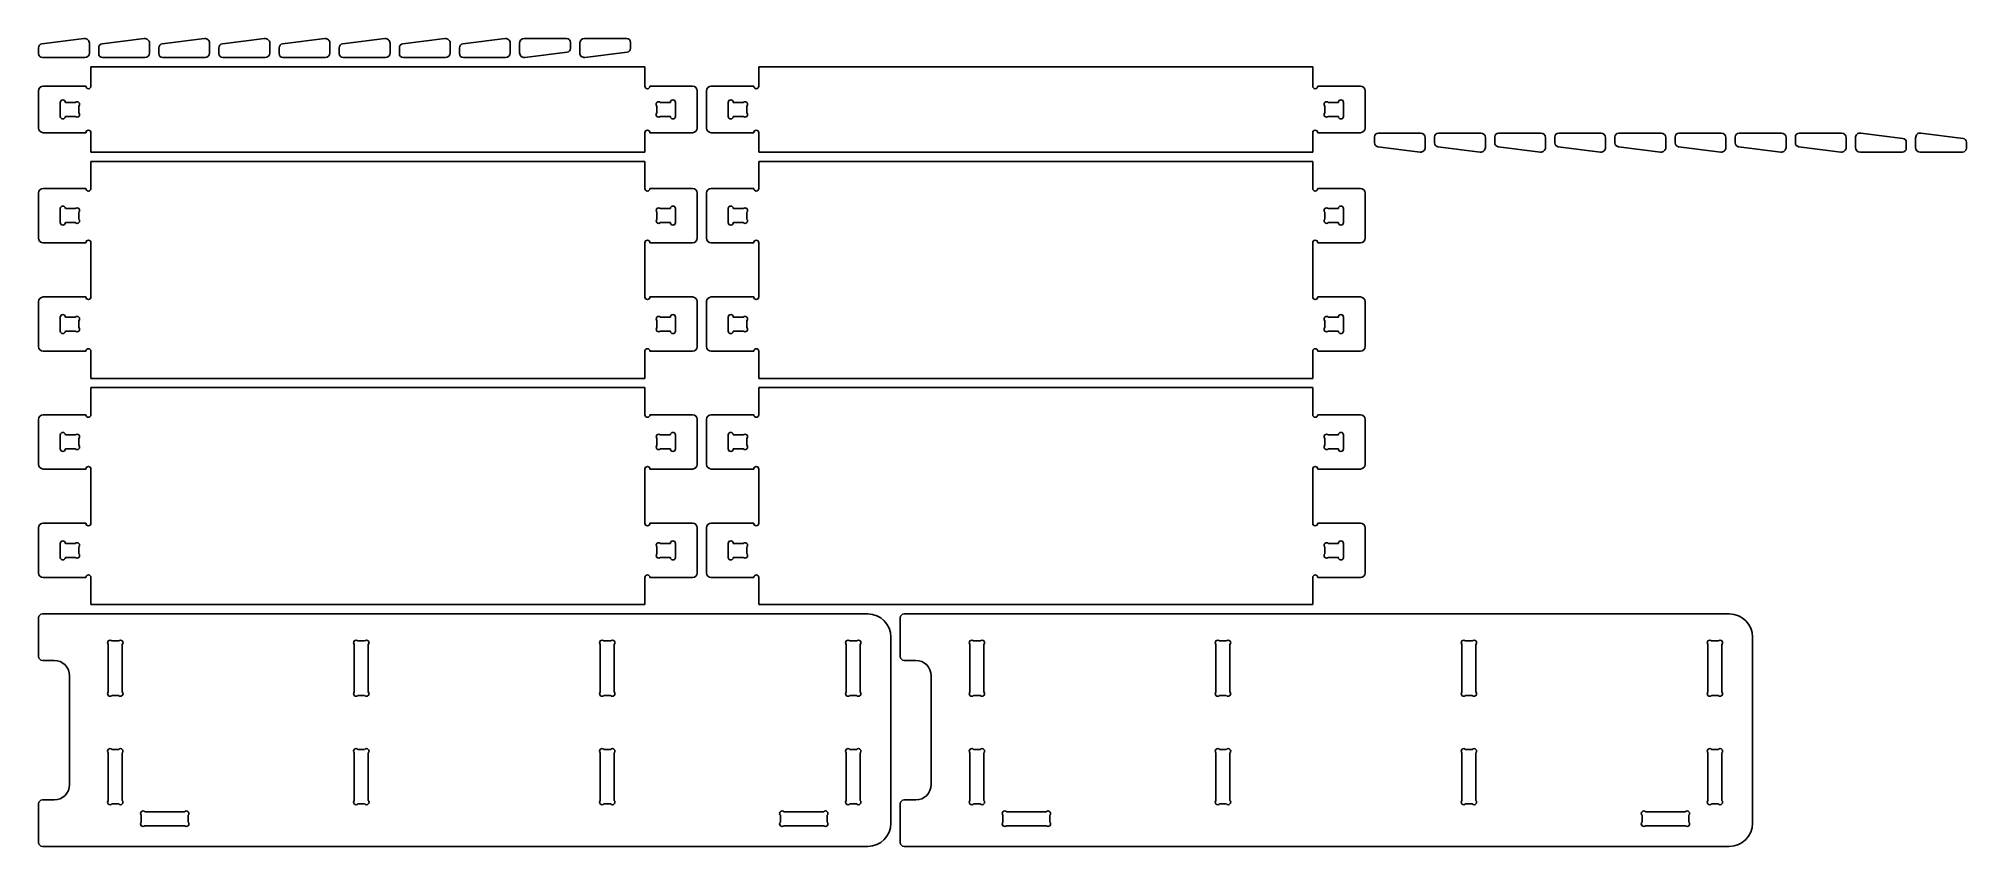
# Model space of a CAD drawing. Header units: millimetres. Extents: x 0 to 2488, y 0 to 1042.
import ezdxf

# ---------------------------------------------------------------- set-up
doc = ezdxf.new("R2010")
doc.units = ezdxf.units.MM
for name, color, linetype in [('Back_rail', 7, 'Continuous'), ('Lower_back_rail', 7, 'Continuous'), ('Shelf', 7, 'Continuous'), ('Shelf_2', 7, 'Continuous'), ('Shelf_3', 7, 'Continuous'), ('Shelf_4', 7, 'Continuous'), ('Side', 7, 'Continuous'), ('Side_right', 7, 'Continuous'), ('Wedge', 7, 'Continuous'), ('Wedge_bottom_rail_left', 7, 'Continuous'), ('Wedge_bottom_rail_right', 7, 'Continuous'), ('Wedge_shelf_1_left_back', 7, 'Continuous'), ('Wedge_shelf_1_right_back', 7, 'Continuous'), ('Wedge_shelf_1_right_front', 7, 'Continuous'), ('Wedge_shelf_2_left_back', 7, 'Continuous'), ('Wedge_shelf_2_left_front', 7, 'Continuous'), ('Wedge_shelf_2_right_back', 7, 'Continuous'), ('Wedge_shelf_2_right_front', 7, 'Continuous'), ('Wedge_shelf_3_left_back', 7, 'Continuous'), ('Wedge_shelf_3_left_front', 7, 'Continuous'), ('Wedge_shelf_3_right_back', 7, 'Continuous'), ('Wedge_shelf_3_right_front', 7, 'Continuous'), ('Wedge_shelf_4_left_back', 7, 'Continuous'), ('Wedge_shelf_4_left_front', 7, 'Continuous'), ('Wedge_shelf_4_right_back', 7, 'Continuous'), ('Wedge_shelf_4_right_front', 7, 'Continuous'), ('Wedge_top_rail_left', 7, 'Continuous'), ('Wedge_top_rail_right', 7, 'Continuous')]:
    doc.layers.add(name, color=color, linetype=linetype)

msp = doc.modelspace()

# ---------------------------------------------------------------- linework, layer by layer
at = {"layer": 'Back_rail'}
for p, q in [((782.4, 1006), (67.6, 1006)), ((67.6, 1006), (67.6, 981)), ((782.4, 981), (782.4, 1006)), ((0, 975), (0, 927)), ((61.1, 981), (6, 981)), ((844, 981), (789, 981)), ((850, 927), (850, 975)), ((28, 942), (28, 960)), ((34.6, 960), (47.4, 960)), ((52, 955.4), (52, 946.6)), ((798, 946.6), (798, 955.4)), ((802.6, 960), (815.5, 960)), ((822, 960), (822, 942)), ((6, 921), (61.1, 921)), ((47.4, 942), (34.6, 942)), ((67.6, 921), (67.6, 896)), ((782.4, 896), (782.4, 921)), ((789, 921), (844, 921)), ((815.5, 942), (802.6, 942)), ((67.6, 896), (782.4, 896))]:
    msp.add_line(p, q, dxfattribs=at)
for centre, radius, start, end in [((6, 975), 6, 90, 180), ((64.3, 981), 3.28, 180, 0), ((785.7, 981), 3.28, 180, 0), ((844, 975), 6, 0, 90), ((31.3, 960), 3.28, 0, 180), ((49.7, 957.7), 3.28, 315, 135), ((49.7, 944.3), 3.28, 225, 45), ((800.3, 957.7), 3.28, 45, 225), ((800.3, 944.3), 3.28, 135, 315), ((818.7, 960), 3.28, 0, 180), ((6, 927), 6, 180, 270), ((31.3, 942), 3.28, 180, 0), ((64.3, 921), 3.28, 0, 180), ((785.7, 921), 3.28, 0, 180), ((818.7, 942), 3.28, 180, 0), ((844, 927), 6, 270, 0)]:
    msp.add_arc(centre, radius, start, end, dxfattribs=at)
at = {"layer": 'Lower_back_rail'}
for p, q in [((1644.4, 1006), (929.6, 1006)), ((929.6, 1006), (929.6, 981)), ((1644.4, 981), (1644.4, 1006)), ((862, 975), (862, 927)), ((923, 981), (868, 981)), ((1706, 981), (1651, 981)), ((1712, 927), (1712, 975)), ((890, 942), (890, 960)), ((896.5, 960), (909.4, 960)), ((914, 955.4), (914, 946.6)), ((1660, 946.6), (1660, 955.4)), ((1664.6, 960), (1677.5, 960)), ((1684, 960), (1684, 942)), ((868, 921), (923, 921)), ((909.4, 942), (896.5, 942)), ((929.6, 921), (929.6, 896)), ((1644.4, 896), (1644.4, 921)), ((1651, 921), (1706, 921)), ((1677.5, 942), (1664.6, 942)), ((929.6, 896), (1644.4, 896))]:
    msp.add_line(p, q, dxfattribs=at)
for centre, radius, start, end in [((868, 975), 6, 90, 180), ((926.3, 981), 3.28, 180, 0), ((1647.7, 981), 3.28, 180, 0), ((1706, 975), 6, 0, 90), ((893.3, 960), 3.28, 0, 180), ((911.7, 957.7), 3.28, 315, 135), ((911.7, 944.3), 3.28, 225, 45), ((1662.3, 957.7), 3.28, 45, 225), ((1662.3, 944.3), 3.28, 135, 315), ((1680.7, 960), 3.28, 0, 180), ((868, 927), 6, 180, 270), ((893.3, 942), 3.28, 180, 0), ((926.3, 921), 3.28, 0, 180), ((1647.7, 921), 3.28, 0, 180), ((1680.7, 942), 3.28, 180, 0), ((1706, 927), 6, 270, 0)]:
    msp.add_arc(centre, radius, start, end, dxfattribs=at)
at = {"layer": 'Shelf'}
for p, q in [((782.4, 592), (67.6, 592)), ((67.6, 592), (67.6, 557)), ((782.4, 557), (782.4, 592)), ((0, 551), (0, 493)), ((61.1, 557), (6, 557)), ((844, 557), (789, 557)), ((850, 493), (850, 551)), ((28, 513), (28, 531)), ((34.6, 531), (47.4, 531)), ((52, 526.4), (52, 517.6)), ((798, 517.6), (798, 526.4)), ((802.6, 531), (815.5, 531)), ((822, 531), (822, 513)), ((47.4, 513), (34.6, 513)), ((815.5, 513), (802.6, 513)), ((6, 487), (61.1, 487)), ((67.6, 487), (67.6, 417)), ((782.4, 417), (782.4, 487)), ((789, 487), (844, 487)), ((0, 411), (0, 353)), ((61.1, 417), (6, 417)), ((844, 417), (789, 417)), ((850, 353), (850, 411)), ((28, 373), (28, 391)), ((34.6, 391), (47.4, 391)), ((52, 386.4), (52, 377.6)), ((798, 377.6), (798, 386.4)), ((802.6, 391), (815.5, 391)), ((822, 391), (822, 373)), ((47.4, 373), (34.6, 373)), ((815.5, 373), (802.6, 373)), ((6, 347), (61.1, 347)), ((67.6, 347), (67.6, 312)), ((782.4, 312), (782.4, 347)), ((789, 347), (844, 347)), ((67.6, 312), (782.4, 312))]:
    msp.add_line(p, q, dxfattribs=at)
for centre, radius, start, end in [((6, 551), 6, 90, 180), ((64.3, 557), 3.28, 180, 0), ((785.7, 557), 3.28, 180, 0), ((844, 551), 6, 0, 90), ((31.3, 531), 3.28, 0, 180), ((49.7, 528.7), 3.27, 315, 135), ((800.3, 528.7), 3.27, 45, 225), ((818.7, 531), 3.28, 0, 180), ((31.3, 513), 3.28, 180, 0), ((49.7, 515.3), 3.27, 225, 45), ((800.3, 515.3), 3.27, 135, 315), ((818.7, 513), 3.28, 180, 0), ((6, 493), 6, 180, 270), ((64.3, 487), 3.28, 0, 180), ((785.7, 487), 3.28, 0, 180), ((844, 493), 6, 270, 0), ((6, 411), 6, 90, 180), ((64.3, 417), 3.28, 180, 0), ((785.7, 417), 3.28, 180, 0), ((844, 411), 6, 0, 90), ((31.3, 391), 3.28, 0, 180), ((49.7, 388.7), 3.27, 315, 135), ((49.7, 375.3), 3.27, 225, 45), ((800.3, 388.7), 3.27, 45, 225), ((800.3, 375.3), 3.27, 135, 315), ((818.7, 391), 3.28, 0, 180), ((6, 353), 6, 180, 270), ((31.3, 373), 3.28, 180, 0), ((64.3, 347), 3.28, 0, 180), ((785.7, 347), 3.28, 0, 180), ((818.7, 373), 3.28, 180, 0), ((844, 353), 6, 270, 0)]:
    msp.add_arc(centre, radius, start, end, dxfattribs=at)
at = {"layer": 'Shelf_2'}
for p, q in [((1644.4, 592), (929.6, 592)), ((929.6, 592), (929.6, 557)), ((1644.4, 557), (1644.4, 592)), ((862, 551), (862, 493)), ((923, 557), (868, 557)), ((1706, 557), (1651, 557)), ((1712, 493), (1712, 551)), ((890, 513), (890, 531)), ((896.5, 531), (909.4, 531)), ((914, 526.4), (914, 517.6)), ((1660, 517.6), (1660, 526.4)), ((1664.6, 531), (1677.5, 531)), ((1684, 531), (1684, 513)), ((909.4, 513), (896.5, 513)), ((1677.5, 513), (1664.6, 513)), ((868, 487), (923, 487)), ((929.6, 487), (929.6, 417)), ((1644.4, 417), (1644.4, 487)), ((1651, 487), (1706, 487)), ((862, 411), (862, 353)), ((923, 417), (868, 417)), ((1706, 417), (1651, 417)), ((1712, 353), (1712, 411)), ((890, 373), (890, 391)), ((896.5, 391), (909.4, 391)), ((914, 386.4), (914, 377.6)), ((1660, 377.6), (1660, 386.4)), ((1664.6, 391), (1677.5, 391)), ((1684, 391), (1684, 373)), ((909.4, 373), (896.5, 373)), ((1677.5, 373), (1664.6, 373)), ((868, 347), (923, 347)), ((929.6, 347), (929.6, 312)), ((1644.4, 312), (1644.4, 347)), ((1651, 347), (1706, 347)), ((929.6, 312), (1644.4, 312))]:
    msp.add_line(p, q, dxfattribs=at)
for centre, radius, start, end in [((868, 551), 6, 90, 180), ((926.3, 557), 3.28, 180, 0), ((1647.7, 557), 3.28, 180, 0), ((1706, 551), 6, 0, 90), ((893.3, 531), 3.28, 0, 180), ((911.7, 528.7), 3.27, 315, 135), ((1662.3, 528.7), 3.27, 45, 225), ((1680.7, 531), 3.28, 0, 180), ((893.3, 513), 3.28, 180, 0), ((911.7, 515.3), 3.27, 225, 45), ((1662.3, 515.3), 3.27, 135, 315), ((1680.7, 513), 3.28, 180, 0), ((868, 493), 6, 180, 270), ((926.3, 487), 3.28, 0, 180), ((1647.7, 487), 3.28, 0, 180), ((1706, 493), 6, 270, 0), ((868, 411), 6, 90, 180), ((926.3, 417), 3.28, 180, 0), ((1647.7, 417), 3.28, 180, 0), ((1706, 411), 6, 0, 90), ((893.3, 391), 3.28, 0, 180), ((911.7, 388.7), 3.27, 315, 135), ((911.7, 375.3), 3.27, 225, 45), ((1662.3, 388.7), 3.27, 45, 225), ((1662.3, 375.3), 3.27, 135, 315), ((1680.7, 391), 3.28, 0, 180), ((868, 353), 6, 180, 270), ((893.3, 373), 3.28, 180, 0), ((926.3, 347), 3.28, 0, 180), ((1647.7, 347), 3.28, 0, 180), ((1680.7, 373), 3.28, 180, 0), ((1706, 353), 6, 270, 0)]:
    msp.add_arc(centre, radius, start, end, dxfattribs=at)
at = {"layer": 'Shelf_3'}
for p, q in [((782.4, 884), (67.6, 884)), ((67.6, 884), (67.6, 849)), ((782.4, 849), (782.4, 884)), ((61.1, 849), (6, 849)), ((844, 849), (789, 849)), ((0, 843), (0, 785)), ((28, 805), (28, 823)), ((34.6, 823), (47.4, 823)), ((802.6, 823), (815.5, 823)), ((822, 823), (822, 805)), ((850, 785), (850, 843)), ((47.4, 805), (34.6, 805)), ((52, 818.4), (52, 809.6)), ((798, 809.6), (798, 818.4)), ((815.5, 805), (802.6, 805)), ((6, 779), (61.1, 779)), ((67.6, 779), (67.6, 709)), ((782.4, 709), (782.4, 779)), ((789, 779), (844, 779)), ((0, 703), (0, 645)), ((61.1, 709), (6, 709)), ((844, 709), (789, 709)), ((850, 645), (850, 703)), ((28, 665), (28, 683)), ((34.6, 683), (47.4, 683)), ((52, 678.4), (52, 669.6)), ((798, 669.6), (798, 678.4)), ((802.6, 683), (815.5, 683)), ((822, 683), (822, 665)), ((47.4, 665), (34.6, 665)), ((815.5, 665), (802.6, 665)), ((6, 639), (61.1, 639)), ((67.6, 639), (67.6, 604)), ((782.4, 604), (782.4, 639)), ((789, 639), (844, 639)), ((67.6, 604), (782.4, 604))]:
    msp.add_line(p, q, dxfattribs=at)
for centre, radius, start, end in [((6, 843), 6, 90, 180), ((64.3, 849), 3.28, 180, 0), ((785.7, 849), 3.28, 180, 0), ((844, 843), 6, 0, 90), ((31.3, 823), 3.28, 0, 180), ((49.7, 820.7), 3.27, 315, 135), ((800.3, 820.7), 3.27, 45, 225), ((818.7, 823), 3.28, 0, 180), ((31.3, 805), 3.28, 180, 0), ((49.7, 807.3), 3.27, 225, 45), ((800.3, 807.3), 3.27, 135, 315), ((818.7, 805), 3.28, 180, 0), ((6, 785), 6, 180, 270), ((64.3, 779), 3.28, 0, 180), ((785.7, 779), 3.28, 0, 180), ((844, 785), 6, 270, 0), ((6, 703), 6, 90, 180), ((64.3, 709), 3.28, 180, 0), ((785.7, 709), 3.28, 180, 0), ((844, 703), 6, 0, 90), ((31.3, 683), 3.28, 0, 180), ((49.7, 680.7), 3.27, 315, 135), ((800.3, 680.7), 3.27, 45, 225), ((818.7, 683), 3.28, 0, 180), ((31.3, 665), 3.28, 180, 0), ((49.7, 667.3), 3.27, 225, 45), ((800.3, 667.3), 3.27, 135, 315), ((818.7, 665), 3.28, 180, 0), ((6, 645), 6, 180, 270), ((64.3, 639), 3.28, 0, 180), ((785.7, 639), 3.28, 0, 180), ((844, 645), 6, 270, 0)]:
    msp.add_arc(centre, radius, start, end, dxfattribs=at)
at = {"layer": 'Shelf_4'}
for p, q in [((1644.4, 884), (929.6, 884)), ((929.6, 884), (929.6, 849)), ((1644.4, 849), (1644.4, 884)), ((923, 849), (868, 849)), ((1706, 849), (1651, 849)), ((862, 843), (862, 785)), ((890, 805), (890, 823)), ((896.5, 823), (909.4, 823)), ((1664.6, 823), (1677.5, 823)), ((1684, 823), (1684, 805)), ((1712, 785), (1712, 843)), ((909.4, 805), (896.5, 805)), ((914, 818.4), (914, 809.6)), ((1660, 809.6), (1660, 818.4)), ((1677.5, 805), (1664.6, 805)), ((868, 779), (923, 779)), ((929.6, 779), (929.6, 709)), ((1644.4, 709), (1644.4, 779)), ((1651, 779), (1706, 779)), ((862, 703), (862, 645)), ((923, 709), (868, 709)), ((1706, 709), (1651, 709)), ((1712, 645), (1712, 703)), ((890, 665), (890, 683)), ((896.5, 683), (909.4, 683)), ((914, 678.4), (914, 669.6)), ((1660, 669.6), (1660, 678.4)), ((1664.6, 683), (1677.5, 683)), ((1684, 683), (1684, 665)), ((909.4, 665), (896.5, 665)), ((1677.5, 665), (1664.6, 665)), ((868, 639), (923, 639)), ((929.6, 639), (929.6, 604)), ((1644.4, 604), (1644.4, 639)), ((1651, 639), (1706, 639)), ((929.6, 604), (1644.4, 604))]:
    msp.add_line(p, q, dxfattribs=at)
for centre, radius, start, end in [((868, 843), 6, 90, 180), ((926.3, 849), 3.28, 180, 0), ((1647.7, 849), 3.28, 180, 0), ((1706, 843), 6, 0, 90), ((893.3, 823), 3.28, 0, 180), ((911.7, 820.7), 3.27, 315, 135), ((1662.3, 820.7), 3.27, 45, 225), ((1680.7, 823), 3.28, 0, 180), ((893.3, 805), 3.28, 180, 0), ((911.7, 807.3), 3.27, 225, 45), ((1662.3, 807.3), 3.27, 135, 315), ((1680.7, 805), 3.28, 180, 0), ((868, 785), 6, 180, 270), ((926.3, 779), 3.28, 0, 180), ((1647.7, 779), 3.28, 0, 180), ((1706, 785), 6, 270, 0), ((868, 703), 6, 90, 180), ((926.3, 709), 3.28, 180, 0), ((1647.7, 709), 3.28, 180, 0), ((1706, 703), 6, 0, 90), ((893.3, 683), 3.28, 0, 180), ((911.7, 680.7), 3.27, 315, 135), ((1662.3, 680.7), 3.27, 45, 225), ((1680.7, 683), 3.28, 0, 180), ((893.3, 665), 3.28, 180, 0), ((911.7, 667.3), 3.27, 225, 45), ((1662.3, 667.3), 3.27, 135, 315), ((1680.7, 665), 3.28, 180, 0), ((868, 645), 6, 180, 270), ((926.3, 639), 3.28, 0, 180), ((1647.7, 639), 3.28, 0, 180), ((1706, 645), 6, 270, 0)]:
    msp.add_arc(centre, radius, start, end, dxfattribs=at)
at = {"layer": 'Side'}
for p, q in [((1070, 300), (5, 300)), ((0, 295), (0, 245)), ((90, 199.4), (90, 260.6)), ((94.6, 265.2), (103.4, 265.2)), ((108, 260.6), (108, 199.4)), ((407.5, 199.4), (407.5, 260.6)), ((412.1, 265.2), (420.8, 265.2)), ((425.5, 260.6), (425.5, 199.4)), ((724.9, 199.4), (724.9, 260.6)), ((729.6, 265.2), (738.3, 265.2)), ((742.9, 260.6), (742.9, 199.4)), ((1042.4, 199.4), (1042.4, 260.6)), ((1047, 265.2), (1055.8, 265.2)), ((1060.4, 260.6), (1060.4, 199.4)), ((1100, 30), (1100, 270)), ((5, 240), (20, 240)), ((40, 220), (40, 80)), ((103.4, 194.8), (94.6, 194.8)), ((420.8, 194.8), (412.1, 194.8)), ((738.3, 194.8), (729.6, 194.8)), ((1055.8, 194.8), (1047, 194.8)), ((94.6, 125.2), (103.4, 125.2)), ((412.1, 125.2), (420.8, 125.2)), ((729.6, 125.2), (738.3, 125.2)), ((1047, 125.2), (1055.8, 125.2)), ((90, 59.4), (90, 120.6)), ((108, 120.6), (108, 59.4)), ((407.5, 59.4), (407.5, 120.6)), ((425.5, 120.6), (425.5, 59.4)), ((724.9, 59.4), (724.9, 120.6)), ((742.9, 120.6), (742.9, 59.4)), ((1042.4, 59.4), (1042.4, 120.6)), ((1060.4, 120.6), (1060.4, 59.4)), ((0, 55), (0, 5)), ((20, 60), (5, 60)), ((103.4, 54.8), (94.6, 54.8)), ((420.8, 54.8), (412.1, 54.8)), ((738.3, 54.8), (729.6, 54.8)), ((1055.8, 54.8), (1047, 54.8)), ((132.6, 31.4), (132.6, 40.2)), ((137.2, 44.8), (188.4, 44.8)), ((188.4, 26.8), (137.2, 26.8)), ((193, 40.2), (193, 31.4)), ((957.4, 31.4), (957.4, 40.2)), ((962, 44.8), (1013.2, 44.8)), ((1013.2, 26.8), (962, 26.8)), ((1017.8, 40.2), (1017.8, 31.4)), ((5, 0), (1070, 0))]:
    msp.add_line(p, q, dxfattribs=at)
for centre, radius, start, end in [((5, 295), 5, 90, 180), ((1070, 270), 30, 0, 90), ((92.3, 262.9), 3.28, 45, 225), ((105.7, 262.9), 3.28, 315, 135), ((409.8, 262.9), 3.28, 45, 225), ((423.2, 262.9), 3.28, 315, 135), ((727.2, 262.9), 3.28, 45, 225), ((740.6, 262.9), 3.28, 315, 135), ((1044.7, 262.9), 3.27, 45, 225), ((1058.1, 262.9), 3.27, 315, 135), ((5, 245), 5, 180, 270), ((20, 220), 20, 0, 90), ((92.3, 197.1), 3.28, 135, 315), ((105.7, 197.1), 3.28, 225, 45), ((409.8, 197.1), 3.28, 135, 315), ((423.2, 197.1), 3.28, 225, 45), ((727.2, 197.1), 3.28, 135, 315), ((740.6, 197.1), 3.28, 225, 45), ((1044.7, 197.1), 3.27, 135, 315), ((1058.1, 197.1), 3.27, 225, 45), ((92.3, 122.9), 3.27, 45, 225), ((105.7, 122.9), 3.27, 315, 135), ((409.8, 122.9), 3.28, 45, 225), ((423.2, 122.9), 3.28, 315, 135), ((727.2, 122.9), 3.28, 45, 225), ((740.6, 122.9), 3.28, 315, 135), ((1044.7, 122.9), 3.27, 45, 225), ((1058.1, 122.9), 3.27, 315, 135), ((20, 80), 20, 270, 0), ((5, 55), 5, 90, 180), ((92.3, 57.1), 3.27, 135, 315), ((105.7, 57.1), 3.27, 225, 45), ((409.8, 57.1), 3.28, 135, 315), ((423.2, 57.1), 3.28, 225, 45), ((727.2, 57.1), 3.28, 135, 315), ((740.6, 57.1), 3.28, 225, 45), ((1044.7, 57.1), 3.27, 135, 315), ((1058.1, 57.1), 3.27, 225, 45), ((134.9, 42.5), 3.28, 45, 225), ((134.9, 29.1), 3.28, 135, 315), ((190.7, 42.5), 3.28, 315, 135), ((190.7, 29.1), 3.28, 225, 45), ((959.7, 42.5), 3.28, 45, 225), ((959.7, 29.1), 3.28, 135, 315), ((1015.5, 42.5), 3.28, 315, 135), ((1015.5, 29.1), 3.28, 225, 45), ((1070, 30), 30, 270, 0), ((5, 5), 5, 180, 270)]:
    msp.add_arc(centre, radius, start, end, dxfattribs=at)
at = {"layer": 'Side_right'}
for p, q in [((2182, 300), (1117, 300)), ((1112, 295), (1112, 245)), ((1202, 199.4), (1202, 260.6)), ((1206.6, 265.2), (1215.4, 265.2)), ((1220, 260.6), (1220, 199.4)), ((1519.5, 199.4), (1519.5, 260.6)), ((1524.1, 265.2), (1532.8, 265.2)), ((1537.5, 260.6), (1537.5, 199.4)), ((1836.9, 199.4), (1836.9, 260.6)), ((1841.6, 265.2), (1850.3, 265.2)), ((1854.9, 260.6), (1854.9, 199.4)), ((2154.4, 199.4), (2154.4, 260.6)), ((2159, 265.2), (2167.8, 265.2)), ((2172.4, 260.6), (2172.4, 199.4)), ((2212, 30), (2212, 270)), ((1117, 240), (1132, 240)), ((1152, 220), (1152, 80)), ((1215.4, 194.8), (1206.6, 194.8)), ((1532.8, 194.8), (1524.1, 194.8)), ((1850.3, 194.8), (1841.6, 194.8)), ((2167.8, 194.8), (2159, 194.8)), ((1206.6, 125.2), (1215.4, 125.2)), ((1524.1, 125.2), (1532.8, 125.2)), ((1841.6, 125.2), (1850.3, 125.2)), ((2159, 125.2), (2167.8, 125.2)), ((1202, 59.4), (1202, 120.6)), ((1220, 120.6), (1220, 59.4)), ((1519.5, 59.4), (1519.5, 120.6)), ((1537.5, 120.6), (1537.5, 59.4)), ((1836.9, 59.4), (1836.9, 120.6)), ((1854.9, 120.6), (1854.9, 59.4)), ((2154.4, 59.4), (2154.4, 120.6)), ((2172.4, 120.6), (2172.4, 59.4)), ((1112, 55), (1112, 5)), ((1132, 60), (1117, 60)), ((1215.4, 54.8), (1206.6, 54.8)), ((1532.8, 54.8), (1524.1, 54.8)), ((1850.3, 54.8), (1841.6, 54.8)), ((2167.8, 54.8), (2159, 54.8)), ((1244.6, 31.4), (1244.6, 40.2)), ((1249.2, 44.8), (1300.4, 44.8)), ((1300.4, 26.8), (1249.2, 26.8)), ((1305, 40.2), (1305, 31.4)), ((2069.4, 31.4), (2069.4, 40.2)), ((2074, 44.8), (2125.2, 44.8)), ((2125.2, 26.8), (2074, 26.8)), ((2129.8, 40.2), (2129.8, 31.4)), ((1117, 0), (2182, 0))]:
    msp.add_line(p, q, dxfattribs=at)
for centre, radius, start, end in [((1117, 295), 5, 90, 180), ((2182, 270), 30, 0, 90), ((1204.3, 262.9), 3.28, 45, 225), ((1217.7, 262.9), 3.28, 315, 135), ((1521.8, 262.9), 3.28, 45, 225), ((1535.2, 262.9), 3.28, 315, 135), ((1839.2, 262.9), 3.28, 45, 225), ((1852.6, 262.9), 3.28, 315, 135), ((2156.7, 262.9), 3.27, 45, 225), ((2170.1, 262.9), 3.27, 315, 135), ((1117, 245), 5, 180, 270), ((1132, 220), 20, 0, 90), ((1204.3, 197.1), 3.28, 135, 315), ((1217.7, 197.1), 3.28, 225, 45), ((1521.8, 197.1), 3.28, 135, 315), ((1535.2, 197.1), 3.28, 225, 45), ((1839.2, 197.1), 3.28, 135, 315), ((1852.6, 197.1), 3.28, 225, 45), ((2156.7, 197.1), 3.27, 135, 315), ((2170.1, 197.1), 3.27, 225, 45), ((1204.3, 122.9), 3.27, 45, 225), ((1217.7, 122.9), 3.27, 315, 135), ((1521.8, 122.9), 3.28, 45, 225), ((1535.2, 122.9), 3.28, 315, 135), ((1839.2, 122.9), 3.28, 45, 225), ((1852.6, 122.9), 3.28, 315, 135), ((2156.7, 122.9), 3.27, 45, 225), ((2170.1, 122.9), 3.27, 315, 135), ((1132, 80), 20, 270, 0), ((1117, 55), 5, 90, 180), ((1204.3, 57.1), 3.27, 135, 315), ((1217.7, 57.1), 3.27, 225, 45), ((1521.8, 57.1), 3.28, 135, 315), ((1535.2, 57.1), 3.28, 225, 45), ((1839.2, 57.1), 3.28, 135, 315), ((1852.6, 57.1), 3.28, 225, 45), ((2156.7, 57.1), 3.27, 135, 315), ((2170.1, 57.1), 3.27, 225, 45), ((1246.9, 42.5), 3.28, 45, 225), ((1246.9, 29.1), 3.28, 135, 315), ((1302.7, 42.5), 3.28, 315, 135), ((1302.7, 29.1), 3.28, 225, 45), ((2071.7, 42.5), 3.28, 45, 225), ((2071.7, 29.1), 3.28, 135, 315), ((2127.5, 42.5), 3.28, 315, 135), ((2127.5, 29.1), 3.28, 225, 45), ((2182, 30), 30, 270, 0), ((1117, 5), 5, 180, 270)]:
    msp.add_arc(centre, radius, start, end, dxfattribs=at)
at = {"layer": 'Wedge'}
for p, q in [((1724, 915.5), (1724, 907.8)), ((1728.4, 902.9), (1782.9, 896)), ((1783.6, 920.5), (1729, 920.5)), ((1789.6, 902), (1789.6, 914.5))]:
    msp.add_line(p, q, dxfattribs=at)
for centre, radius, start, end in [((1729, 915.5), 5, 90, 180), ((1729, 907.8), 5, 180, 262.875), ((1783.6, 902), 6, 262.875, 0), ((1783.6, 914.5), 6, 0, 90)]:
    msp.add_arc(centre, radius, start, end, dxfattribs=at)
at = {"layer": 'Wedge_bottom_rail_left'}
for p, q in [((2422.4, 914.5), (2422.4, 902)), ((2428.4, 896), (2483, 896)), ((2483.6, 913.6), (2429.1, 920.4)), ((2488, 901), (2488, 908.6))]:
    msp.add_line(p, q, dxfattribs=at)
for centre, radius, start, end in [((2428.4, 914.5), 6, 82.875, 180), ((2428.4, 902), 6, 180, 270), ((2483, 901), 5, 270, 0), ((2483, 908.6), 5, 0, 82.875)]:
    msp.add_arc(centre, radius, start, end, dxfattribs=at)
at = {"layer": 'Wedge_bottom_rail_right'}
for p, q in [((698.4, 1036.5), (698.4, 1024)), ((759, 1042.5), (704.4, 1042.5)), ((705.1, 1018), (759.6, 1024.9)), ((764, 1029.8), (764, 1037.5))]:
    msp.add_line(p, q, dxfattribs=at)
for centre, radius, start, end in [((704.4, 1036.5), 6, 90, 180), ((704.4, 1024), 6, 180, 277.125), ((759, 1037.5), 5, 0, 90), ((759, 1029.8), 5, 277.125, 0)]:
    msp.add_arc(centre, radius, start, end, dxfattribs=at)
at = {"layer": 'Wedge_shelf_1_left_back'}
for p, q in [((1801.6, 915.5), (1801.6, 907.8)), ((1806, 902.9), (1860.5, 896)), ((1861.2, 920.5), (1806.6, 920.5)), ((1867.2, 902), (1867.2, 914.5))]:
    msp.add_line(p, q, dxfattribs=at)
for centre, radius, start, end in [((1806.6, 915.5), 5, 90, 180), ((1806.6, 907.8), 5, 180, 262.875), ((1861.2, 902), 6, 262.875, 0), ((1861.2, 914.5), 6, 0, 90)]:
    msp.add_arc(centre, radius, start, end, dxfattribs=at)
at = {"layer": 'Wedge_shelf_1_right_back'}
for p, q in [((77.6, 1030.6), (77.6, 1023)), ((136.5, 1042.4), (82, 1035.6)), ((143.2, 1024), (143.2, 1036.5)), ((82.6, 1018), (137.2, 1018))]:
    msp.add_line(p, q, dxfattribs=at)
for centre, radius, start, end in [((82.6, 1030.6), 5, 97.125, 180), ((82.6, 1023), 5, 180, 270), ((137.2, 1036.5), 6, 0, 97.125), ((137.2, 1024), 6, 270, 0)]:
    msp.add_arc(centre, radius, start, end, dxfattribs=at)
at = {"layer": 'Wedge_shelf_1_right_front'}
for p, q in [((0, 1030.6), (0, 1023)), ((58.9, 1042.4), (4.4, 1035.6)), ((65.6, 1024), (65.6, 1036.5)), ((5, 1018), (59.6, 1018))]:
    msp.add_line(p, q, dxfattribs=at)
for centre, radius, start, end in [((5, 1030.6), 5, 97.125, 180), ((5, 1023), 5, 180, 270), ((59.6, 1036.5), 6, 0, 97.125), ((59.6, 1024), 6, 270, 0)]:
    msp.add_arc(centre, radius, start, end, dxfattribs=at)
at = {"layer": 'Wedge_shelf_2_left_back'}
for p, q in [((1956.8, 915.5), (1956.8, 907.8)), ((1961.2, 902.9), (2015.7, 896)), ((2016.4, 920.5), (1961.8, 920.5)), ((2022.4, 902), (2022.4, 914.5))]:
    msp.add_line(p, q, dxfattribs=at)
for centre, radius, start, end in [((1961.8, 915.5), 5, 90, 180), ((1961.8, 907.8), 5, 180, 262.875), ((2016.4, 902), 6, 262.875, 0), ((2016.4, 914.5), 6, 0, 90)]:
    msp.add_arc(centre, radius, start, end, dxfattribs=at)
at = {"layer": 'Wedge_shelf_2_left_front'}
for p, q in [((1879.2, 915.5), (1879.2, 907.8)), ((1883.6, 902.9), (1938.1, 896)), ((1938.8, 920.5), (1884.2, 920.5)), ((1944.8, 902), (1944.8, 914.5))]:
    msp.add_line(p, q, dxfattribs=at)
for centre, radius, start, end in [((1884.2, 915.5), 5, 90, 180), ((1884.2, 907.8), 5, 180, 262.875), ((1938.8, 902), 6, 262.875, 0), ((1938.8, 914.5), 6, 0, 90)]:
    msp.add_arc(centre, radius, start, end, dxfattribs=at)
at = {"layer": 'Wedge_shelf_2_right_back'}
for p, q in [((232.8, 1030.6), (232.8, 1023)), ((291.7, 1042.4), (237.2, 1035.6)), ((298.4, 1024), (298.4, 1036.5)), ((237.8, 1018), (292.4, 1018))]:
    msp.add_line(p, q, dxfattribs=at)
for centre, radius, start, end in [((237.8, 1030.6), 5, 97.125, 180), ((237.8, 1023), 5, 180, 270), ((292.4, 1036.5), 6, 0, 97.125), ((292.4, 1024), 6, 270, 0)]:
    msp.add_arc(centre, radius, start, end, dxfattribs=at)
at = {"layer": 'Wedge_shelf_2_right_front'}
for p, q in [((155.2, 1030.6), (155.2, 1023)), ((214.1, 1042.4), (159.6, 1035.6)), ((220.8, 1024), (220.8, 1036.5)), ((160.2, 1018), (214.8, 1018))]:
    msp.add_line(p, q, dxfattribs=at)
for centre, radius, start, end in [((160.2, 1030.6), 5, 97.125, 180), ((160.2, 1023), 5, 180, 270), ((214.8, 1036.5), 6, 0, 97.125), ((214.8, 1024), 6, 270, 0)]:
    msp.add_arc(centre, radius, start, end, dxfattribs=at)
at = {"layer": 'Wedge_shelf_3_left_back'}
for p, q in [((2112, 915.5), (2112, 907.8)), ((2116.4, 902.9), (2170.9, 896)), ((2171.6, 920.5), (2117, 920.5)), ((2177.6, 902), (2177.6, 914.5))]:
    msp.add_line(p, q, dxfattribs=at)
for centre, radius, start, end in [((2117, 915.5), 5, 90, 180), ((2117, 907.8), 5, 180, 262.875), ((2171.6, 902), 6, 262.875, 0), ((2171.6, 914.5), 6, 0, 90)]:
    msp.add_arc(centre, radius, start, end, dxfattribs=at)
at = {"layer": 'Wedge_shelf_3_left_front'}
for p, q in [((2034.4, 915.5), (2034.4, 907.8)), ((2038.8, 902.9), (2093.3, 896)), ((2094, 920.5), (2039.4, 920.5)), ((2100, 902), (2100, 914.5))]:
    msp.add_line(p, q, dxfattribs=at)
for centre, radius, start, end in [((2039.4, 915.5), 5, 90, 180), ((2039.4, 907.8), 5, 180, 262.875), ((2094, 902), 6, 262.875, 0), ((2094, 914.5), 6, 0, 90)]:
    msp.add_arc(centre, radius, start, end, dxfattribs=at)
at = {"layer": 'Wedge_shelf_3_right_back'}
for p, q in [((388, 1030.6), (388, 1023)), ((446.9, 1042.4), (392.4, 1035.6)), ((453.6, 1024), (453.6, 1036.5)), ((393, 1018), (447.6, 1018))]:
    msp.add_line(p, q, dxfattribs=at)
for centre, radius, start, end in [((393, 1030.6), 5, 97.125, 180), ((393, 1023), 5, 180, 270), ((447.6, 1036.5), 6, 0, 97.125), ((447.6, 1024), 6, 270, 0)]:
    msp.add_arc(centre, radius, start, end, dxfattribs=at)
at = {"layer": 'Wedge_shelf_3_right_front'}
for p, q in [((310.4, 1030.6), (310.4, 1023)), ((369.3, 1042.4), (314.8, 1035.6)), ((376, 1024), (376, 1036.5)), ((315.4, 1018), (370, 1018))]:
    msp.add_line(p, q, dxfattribs=at)
for centre, radius, start, end in [((315.4, 1030.6), 5, 97.125, 180), ((315.4, 1023), 5, 180, 270), ((370, 1036.5), 6, 0, 97.125), ((370, 1024), 6, 270, 0)]:
    msp.add_arc(centre, radius, start, end, dxfattribs=at)
at = {"layer": 'Wedge_shelf_4_left_back'}
for p, q in [((2267.2, 915.5), (2267.2, 907.8)), ((2271.6, 902.9), (2326.1, 896)), ((2326.8, 920.5), (2272.2, 920.5)), ((2332.8, 902), (2332.8, 914.5))]:
    msp.add_line(p, q, dxfattribs=at)
for centre, radius, start, end in [((2272.2, 915.5), 5, 90, 180), ((2272.2, 907.8), 5, 180, 262.875), ((2326.8, 902), 6, 262.875, 0), ((2326.8, 914.5), 6, 0, 90)]:
    msp.add_arc(centre, radius, start, end, dxfattribs=at)
at = {"layer": 'Wedge_shelf_4_left_front'}
for p, q in [((2189.6, 915.5), (2189.6, 907.8)), ((2194, 902.9), (2248.5, 896)), ((2249.2, 920.5), (2194.6, 920.5)), ((2255.2, 902), (2255.2, 914.5))]:
    msp.add_line(p, q, dxfattribs=at)
for centre, radius, start, end in [((2194.6, 915.5), 5, 90, 180), ((2194.6, 907.8), 5, 180, 262.875), ((2249.2, 902), 6, 262.875, 0), ((2249.2, 914.5), 6, 0, 90)]:
    msp.add_arc(centre, radius, start, end, dxfattribs=at)
at = {"layer": 'Wedge_shelf_4_right_back'}
for p, q in [((543.2, 1030.6), (543.2, 1023)), ((602.1, 1042.4), (547.6, 1035.6)), ((608.8, 1024), (608.8, 1036.5)), ((548.2, 1018), (602.8, 1018))]:
    msp.add_line(p, q, dxfattribs=at)
for centre, radius, start, end in [((548.2, 1030.6), 5, 97.125, 180), ((548.2, 1023), 5, 180, 270), ((602.8, 1036.5), 6, 0, 97.125), ((602.8, 1024), 6, 270, 0)]:
    msp.add_arc(centre, radius, start, end, dxfattribs=at)
at = {"layer": 'Wedge_shelf_4_right_front'}
for p, q in [((465.6, 1030.6), (465.6, 1023)), ((524.5, 1042.4), (470, 1035.6)), ((531.2, 1024), (531.2, 1036.5)), ((470.6, 1018), (525.2, 1018))]:
    msp.add_line(p, q, dxfattribs=at)
for centre, radius, start, end in [((470.6, 1030.6), 5, 97.125, 180), ((470.6, 1023), 5, 180, 270), ((525.2, 1036.5), 6, 0, 97.125), ((525.2, 1024), 6, 270, 0)]:
    msp.add_arc(centre, radius, start, end, dxfattribs=at)
at = {"layer": 'Wedge_top_rail_left'}
for p, q in [((2344.8, 914.5), (2344.8, 902)), ((2350.8, 896), (2405.4, 896)), ((2406, 913.6), (2351.5, 920.4)), ((2410.4, 901), (2410.4, 908.6))]:
    msp.add_line(p, q, dxfattribs=at)
for centre, radius, start, end in [((2350.8, 914.5), 6, 82.875, 180), ((2350.8, 902), 6, 180, 270), ((2405.4, 901), 5, 270, 0), ((2405.4, 908.6), 5, 0, 82.875)]:
    msp.add_arc(centre, radius, start, end, dxfattribs=at)
at = {"layer": 'Wedge_top_rail_right'}
for p, q in [((620.8, 1036.5), (620.8, 1024)), ((681.4, 1042.5), (626.8, 1042.5)), ((627.5, 1018), (682, 1024.9)), ((686.4, 1029.8), (686.4, 1037.5))]:
    msp.add_line(p, q, dxfattribs=at)
for centre, radius, start, end in [((626.8, 1036.5), 6, 90, 180), ((626.8, 1024), 6, 180, 277.125), ((681.4, 1037.5), 5, 0, 90), ((681.4, 1029.8), 5, 277.125, 0)]:
    msp.add_arc(centre, radius, start, end, dxfattribs=at)

doc.saveas('drawing.dxf')
